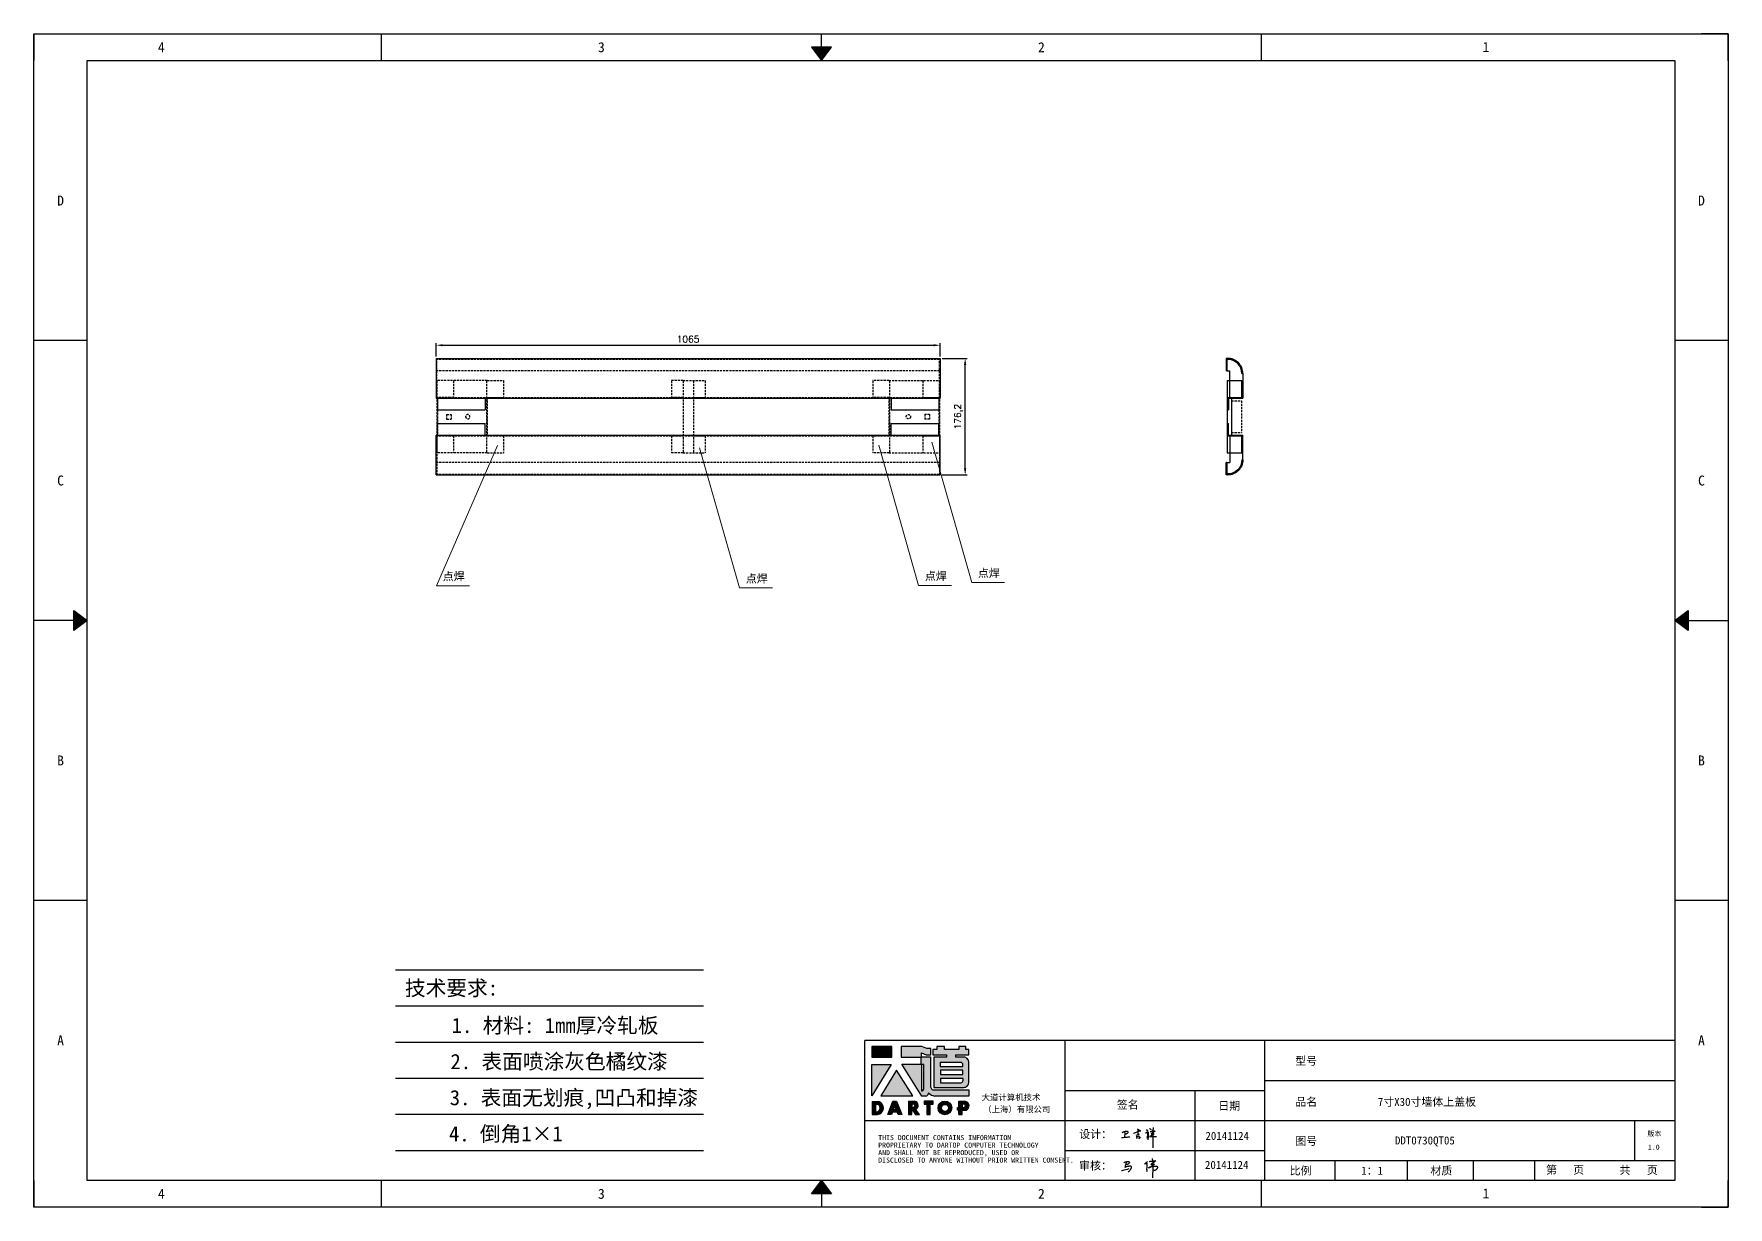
# Model space of a CAD drawing. Header units: millimetres. Extents: x 25928 to 50356, y -44172 to 20163.
# Drawn here: x 27536 to 30095, y -32331 to -30558 of the extents above; entities that cross this region are included whole.
import ezdxf
from ezdxf.enums import TextEntityAlignment as Align

# ---------------------------------------------------------------- set-up
doc = ezdxf.new("R2010")
doc.units = ezdxf.units.MM
doc.linetypes.add('DOT', pattern=[0.25, 0, -0.25])
doc.linetypes.add('HIDDEN2', pattern=[4.7625, 3.175, -1.5875])
for name, color, linetype in [('4', 7, 'Continuous'), ('hidden', 3, 'HIDDEN2'), ('print', 30, 'Continuous')]:
    doc.layers.add(name, color=color, linetype=linetype)
doc.layers.add('dim', color=2, linetype='Continuous', lineweight=9)
doc.styles.add('Dartop', font='')
doc.styles.add('HZ', font='')
doc.styles.add('hzHT', font='simhei.ttf')
doc.styles.get("Standard").update_dxf_attribs({"font": 'txt', "bigfont": 'gbcbig.shx'})
doc.styles.get('Dartop').set_extended_font_data('FangSong_GB2312')
doc.styles.get('HZ').set_extended_font_data('SimSun')
doc.dimstyles.new('2-small', dxfattribs={"dimtxt": 10, "dimasz": 10, "dimexe": 3, "dimexo": 3, "dimgap": 4, "dimtad": 1, "dimtxsty": 'Standard', "dimcen": 5, "dimadec": 0, "dimazin": 0, "dimtfac": 1, "dimtmove": 0, "dimatfit": 3, "dimfxl": 0, "dimarcsym": 0})

# ---------------------------------------------------------------- blocks, each defined once
blk = doc.blocks.new('*U660')
at = {"color": 254, "linetype": 'Continuous', "extrusion": (0, 0, -1)}
for points in [[(-17, 0.333), (-16.812, 0.25), (-17, 0.5)], [(-17, 0.333), (-17.188, 0.25), (-16.812, 0.25)], [(-17, 0.333), (-17, 0.5), (-17.188, 0.25)]]:
    blk.add_solid(points, dxfattribs=at)
blk = doc.blocks.new('*U659')
at = {"color": 254, "linetype": 'Continuous', "extrusion": (0, 0, -1)}
for points in [[(-33.167, 11), (-33, 11), (-33.25, 11.188)], [(-33.167, 11), (-33.25, 11.188), (-33.25, 10.812)], [(-33.167, 11), (-33.25, 10.812), (-33, 11)]]:
    blk.add_solid(points, dxfattribs=at)
blk = doc.blocks.new('*U661')
at = {"color": 254, "linetype": 'Continuous'}
for points in [[(17, 21.667), (17.188, 21.75), (16.812, 21.75)], [(17, 21.667), (16.812, 21.75), (17, 21.5)], [(17, 21.667), (17, 21.5), (17.188, 21.75)]]:
    blk.add_solid(points, dxfattribs=at)
blk = doc.blocks.new('*U658')
at = {"color": 254, "linetype": 'Continuous', "extrusion": (0, 0, -1)}
for points in [[(-0.833, 11), (-0.75, 10.812), (-0.75, 11.188)], [(-0.833, 11), (-0.75, 11.188), (-1, 11)], [(-0.833, 11), (-1, 11), (-0.75, 10.812)]]:
    blk.add_solid(points, dxfattribs=at)
blk = doc.blocks.new('dadao')
for p, q in [((48, 19.2), (44.9, 10.4)), ((44.9, 10.4), (51.2, 10.4)), ((51.2, 10.4), (48, 19.2))]:
    blk.add_line(p, q)
for points in [[(41.8, 121.6), (41.8, 143.7), (-0.4, 143.7), (-0.4, 121.6), (41.8, 121.6)], [(104.8, 122), (104.8, 130.3), (114.1, 126.3), (124.2, 126.3), (124.2, 139.6), (115.9, 139.6), (105.1, 143.9), (61.5, 143.9)], [(61.7, 144), (61.7, 121.3), (103.9, 121.3)], [(113.4, 38.7), (105.1, 38.7), (63, 106.5), (103.9, 106.5), (103.9, 120.9), (103.9, 121.3)], [(109.7, 53.6), (109.7, 106.2), (104.3, 106.2), (104.3, 50.4), (106.6, 50.4)], [(144.6, 94.4), (144.6, 84.8), (192, 84.8), (192, 94.1), (144.9, 94.1)], [(120.2, 45), (119.5, 45), (119.5, 44.6)], [(0, 28), (0, 0), (11.8, 0)], [(0.1, 28), (14, 28)], [(7.1, 21.8), (7.1, 6.1), (12, 6.1)], [(7.1, 21.8), (11.4, 21.8)], [(76.8, 28.2), (76.8, 0), (84.1, 0), (84.1, 11.1), (91.6, -0.1), (100.3, -0.1), (91.7, 11.1)], [(76.8, 28.2), (90.6, 28.2)], [(84, 22.7), (84, 15.3), (87.2, 15.3)], [(84, 22.7), (87.3, 22.7)], [(183.7, 0), (183.7, 9.6), (180.6, 9.6), (180.6, 14.9), (183.8, 14.9), (183.8, 28.1), (196.1, 28.1), (196.5, 28.1)], [(183.7, 0), (190.9, 0), (190.9, 9.6), (198.8, 9.6)], [(194.9, 22.3), (190.8, 22.3), (190.8, 15), (194.4, 15)]]:
    blk.add_lwpolyline(points)
blk.add_lwpolyline([(137.1, 144.2), (137.1, 137.9), (128.3, 137.9), (128.3, 126.5), (157.3, 126.5), (157.3, 121.5), (130.3, 121.5), (130.3, 57.5), (194.4, 57.5, 0.414214), (204.4, 67.5), (204.4, 111.3, 0.414214), (194.4, 121.3), (177.5, 121.3), (177.5, 126.3), (204.7, 126.3), (204.7, 137.7), (198.2, 137.7), (198.2, 143.9), (183.3, 143.9), (183.3, 138), (153, 138), (153, 144.2), (137.1, 144.2)], format="xyb", close=True)
for points in [[(104.8, 122), (123.4, 122), (123.4, 60, 0.414214), (131.4, 52), (204.8, 52), (204.8, 39.1), (131.7, 39.1)], [(144.3, 110.8), (144.3, 101.8), (192.3, 101.8), (192.3, 105.5, 0.414214), (187.3, 110.5), (144.3, 110.5)], [(144.6, 77), (144.6, 67.5), (187.6, 67.5, 0.414214), (192.6, 72.5), (192.6, 76.4), (144.6, 76.4)]]:
    blk.add_lwpolyline(points, format="xyb")
for points in [[(-0.3, 106.2), (40.4, 106.2), (-0.3, 39.7), (-0.3, 106.2)], [(51.7, 94.1), (18.4, 39.3), (86.2, 39.3)], [(43.8, 28.2), (51.8, 28.2), (62.6, -0.1), (55, -0.1), (53.2, 5), (42.9, 5), (41.1, 0), (33.6, 0)], [(110, 28.1), (110, 21.9), (116, 21.9), (116, -0.1), (123.2, -0.1), (123.2, 22), (129.2, 22), (129.2, 28.1), (110, 28.1)]]:
    blk.add_lwpolyline(points, close=True)
for radius in [14.5, 7.44]:
    blk.add_circle((154.2, 14.2), radius)
for centre, radius, start, end in [((99.2, 60.7), 12.6, 305.6399, 325.969), ((111.6, 46.7), 8.19, 282.9811, 347.6627), ((136, 61.7), 22.9, 226.7358, 259.3209), ((8.5, 13.9), 8.49, 294.2143, 69.7177), ((9.6, 14.2), 14.4, 278.6604, 72.3203), ((86.4, 19), 3.8, 282.527, 76.7196), ((88.6, 19.4), 8.95, 290.6073, 77.2124), ((193.7, 18.7), 3.8, 280.9891, 72.5513), ((195.7, 18.6), 9.51, 288.8959, 85.2442)]:
    blk.add_arc(centre, radius, start, end)
blk = doc.blocks.new('h')
for p, q in [((20768.1, -2360.9), (20773, -2359.1)), ((20769.5, -2366.9), (20769.8, -2370.6)), ((20769.8, -2370.6), (20770.9, -2378)), ((20770.9, -2378), (20771.5, -2370.6)), ((20772.4, -2369.3), (20774.9, -2367.8)), ((20773, -2359.1), (20784.1, -2355.2)), ((20773.3, -2331.8), (20775.3, -2338.7)), ((20789.1, -2340.9), (20773.5, -2331.9)), ((20775.3, -2338.7), (20775.6, -2351.2)), ((20775.6, -2351.2), (20775.5, -2357.3)), ((20782.2, -2369.2), (20780, -2377.1)), ((20780, -2377.1), (20788.3, -2371.3)), ((20780.1, -2366.4), (20780.8, -2366.4)), ((20781.9, -2367.4), (20782.2, -2369.2)), ((20845.7, -2343.5), (20848.4, -2353)), ((20848.9, -2370.3), (20847.9, -2424)), ((20848.4, -2353), (20848.9, -2370.3))]:
    blk.add_line(p, q)
for points in [[(20696.6, -2372.4, 0.002073), (20710.6, -2371.9, 0.016137), (20719.6, -2371.3, 0.008314), (20736.9, -2369.3)], [(20699.1, -2348.2, -0.029745), (20704.6, -2345.4, -0.046842), (20708.4, -2344.2, -0.00919), (20714.3, -2343, -0.018517), (20717.2, -2342.5, -0.037841), (20720.3, -2342.4, -0.039541), (20723.2, -2342.8, -0.149785), (20726, -2344.3, -0.204935), (20726.9, -2346.6, -0.074872), (20726.5, -2348.3, -0.061615), (20725.6, -2350.3, -0.034204), (20723.8, -2352.6, -0.045776), (20722.3, -2354.1, -0.054985), (20720.4, -2355.3, -0.036348), (20717.3, -2356.5, -0.067752), (20715.7, -2356.8, -0.043553), (20713.2, -2356.7)], [(20755, -2351.9, -0.024077), (20759.9, -2350.1, -0.013147), (20768.7, -2346.5, -0.00522), (20775.4, -2344.1, -0.018517), (20777.3, -2343.4, -0.008274), (20786.3, -2341, -0.039541), (20788.3, -2340.8, -0.079216), (20789.4, -2341, -0.204935)], [(20813.5, -2350.1, 0.007348), (20815.9, -2348.7, 0.008421), (20818, -2347.3, 0.009459), (20819.7, -2346.2, -0.016325), (20820.7, -2345.5, -0.173771), (20821.8, -2345.3, -0.085159), (20823.9, -2346, -0.125883), (20826, -2347.9, -0.160659), (20826.6, -2350.1, -0.010447), (20826.5, -2352.3, -0.008247), (20826.2, -2355.1, -0.002698), (20825.3, -2374, 0.001562), (20823.9, -2383.7, 0.016137)], [(20816.8, -2335, -0.053561), (20819.6, -2336.1, -0.075272), (20821.3, -2337.3, -0.005295), (20822.5, -2338.5, -0.009337), (20823.1, -2339.1, -0.026146), (20823.7, -2339.8, -0.016644), (20824.5, -2340.9)], [(20832.1, -2329.2, -0.053561), (20834.9, -2330.3, -0.075272), (20836.7, -2331.5, -0.005295), (20837.8, -2332.6, -0.009337), (20838.5, -2333.3, -0.026146), (20839, -2334, -0.016644), (20839.8, -2335.1)], [(20836, -2343.7, -0.02797), (20842.1, -2342.6, -0.048868), (20845.6, -2342.2, -0.00919), (20851.1, -2341.4, -0.018517), (20853.9, -2341.1, -0.037841), (20856.7, -2341.2, -0.039541), (20859.4, -2341.6, -0.018282), (20840.6, -2354.7, -0.000937)], [(20847.6, -2340.2, 0.021784), (20849.6, -2335.9, 0.028296), (20850.8, -2332.4, 0.008136), (20851.9, -2328.2, 0.028913), (20852.2, -2327, 0.08193), (20852.1, -2325.9, 0.075058), (20851.7, -2324.7, 0.275043)]]:
    blk.add_lwpolyline(points, format="xyb")
for points in [[(20711.3, -2343.5), (20711.3, -2343.5), (20711.5, -2355.8), (20710.7, -2368), (20710.6, -2371.9)], [(20821.5, -2350.6), (20822.4, -2359.2), (20822.2, -2364.9), (20821.7, -2369), (20821.3, -2376.3), (20823.6, -2368.5), (20827.2, -2366.3), (20829.5, -2366.3)], [(20840.6, -2354.7), (20850, -2354.7), (20855, -2354.3), (20845.9, -2361.1), (20840.5, -2364), (20833, -2367.5), (20863.2, -2367.4), (20865.9, -2367.3)]]:
    blk.add_lwpolyline(points)
for centre, radius, start, end in [((20773.7, -2371.2), 2.3, 121.9907, 163.60158), ((20787.5, -2406), 40.3, 100.61827, 108.24823), ((20780.8, -2367.6), 1.15, 9.4675, 90)]:
    blk.add_arc(centre, radius, start, end)
blk = doc.blocks.new('GREGE')
for p, q in [((40239.9, 40526.9), (40239.9, 40501.5)), ((40264.3, 40526.9), (40239.9, 40526.9)), ((40264.3, 40526.9), (40340.8, 40526.9)), ((40265.3, 40526.9), (40265.3, 40417.9)), ((40315.4, 40526.9), (40315.4, 40501.5)), ((40340.8, 40526.9), (40340.8, 40417.9)), ((40264.3, 40501.5), (40239.9, 40501.5)), ((40264.3, 40501.5), (40264.3, 40443.3)), ((40264.3, 40501.5), (40265.3, 40501.5)), ((40315.4, 40501.5), (40340.8, 40501.5)), ((40339.8, 40501.5), (40339.8, 40443.3)), ((40318.8, 40475.9), (40318.8, 40468.9)), ((40325.8, 40475.9), (40318.8, 40475.9)), ((40325.8, 40468.9), (40318.8, 40468.9)), ((40325.8, 40475.9), (40325.8, 40468.9)), ((40239.9, 40443.3), (40239.9, 40417.9)), ((40265.3, 40443.3), (40239.9, 40443.3)), ((40315.4, 40443.3), (40315.4, 40417.9)), ((40315.4, 40443.3), (40340.8, 40443.3)), ((40264.3, 40417.9), (40239.9, 40417.9)), ((40264.3, 40417.9), (40340.8, 40417.9))]:
    blk.add_line(p, q)
blk.add_circle((40293.8, 40472.4), 3.25)
blk = doc.blocks.new('GHRESGSH')
for p, q in [((38696, 39730.8), (38696, 39705.4)), ((38713.5, 39730.8), (38696, 39730.8)), ((38713.5, 39730.8), (38713.5, 39621.8)), ((38713.5, 39730.8), (38747, 39730.8)), ((38729.5, 39730.8), (38729.5, 39621.8)), ((38747, 39730.8), (38747, 39705.4)), ((38713.5, 39705.4), (38696, 39705.4)), ((38729.5, 39705.4), (38747, 39705.4)), ((38696, 39647.2), (38696, 39621.8)), ((38713.5, 39647.2), (38696, 39647.2)), ((38729.5, 39647.2), (38747, 39647.2)), ((38747, 39647.2), (38747, 39621.8)), ((38713.5, 39621.8), (38696, 39621.8)), ((38713.5, 39621.8), (38747, 39621.8))]:
    blk.add_line(p, q)
blk = doc.blocks.new('HTRSHSTR')
for p, q in [((37958.8, 38105.8), (37958.8, 38086.8)), ((37961.3, 38105.8), (37958.8, 38105.8)), ((37959.8, 38086.8), (37958.8, 38086.8)), ((37959.8, 38104.8), (37959.8, 38086.8)), ((37961.3, 38104.8), (37959.8, 38104.8)), ((37961.3, 38104.3), (37959.8, 38104.3)), ((37959.8, 38086.8), (37959.8, 38104.3)), ((37959.8, 38086.8), (37964.8, 38086.8)), ((37964.8, 38046.8), (37964.8, 38086.8)), ((37982.7, 38083), (37983.2, 38083)), ((37984.2, 38083), (37984.2, 38045.8)), ((37961.7, 38046.8), (37961.7, 38045.8)), ((37961.7, 38046.8, -10), (37983.2, 38046.8, -10)), ((37961.7, 38045.8, -10), (37984.2, 38045.8, -10)), ((37961.7, 38045.8, -10), (37961.7, 38027.8, -10)), ((37962.7, 38045.8, -10), (37962.7, 38027.8, -10)), ((37961.7, 38027.8, -10), (37962.7, 38027.8, -10))]:
    blk.add_line(p, q)
for centre, radius, start, end in [((37961.3, 38083), 22.9, 359.9992, 90), ((37961.3, 38083), 21.9, 359.9992, 90), ((37961.4, 38083), 21.3, 0, 90.1614)]:
    blk.add_arc(centre, radius, start, end)
blk = doc.blocks.new('SEHGSEGHS')
for p, q in [((40391.9, 40526.9), (40391.9, 40417.9)), ((40391.9, 40526.9), (40414.2, 40526.9)), ((40413.4, 40526.9), (40413.4, 40501.5)), ((40414.4, 40526.9), (40414.4, 40501.5)), ((40398.2, 40501.5), (40398.2, 40443.3)), ((40398.2, 40501.5), (40414.4, 40501.5)), ((40398.2, 40443.3), (40414.4, 40443.3)), ((40413.4, 40443.3), (40413.4, 40417.9)), ((40414.4, 40443.3), (40414.4, 40417.9)), ((40391.9, 40417.9), (40414.4, 40417.9))]:
    blk.add_line(p, q)
blk = doc.blocks.new('GREGESA')
for p, q in [((38798, 39730.8), (38798, 39705.4)), ((38820.5, 39730.8), (38798.2, 39730.8)), ((38799, 39730.8), (38799, 39705.4)), ((38820.5, 39730.8), (38820.5, 39621.8)), ((38814.2, 39705.4), (38798, 39705.4)), ((38799.2, 39700.3), (38799.2, 39652.3)), ((38814.2, 39700.3), (38799.2, 39700.3)), ((38814.2, 39705.4), (38814.2, 39700.3)), ((38798, 39647.2), (38798, 39621.8)), ((38814.2, 39647.2), (38798, 39647.2)), ((38799, 39647.2), (38799, 39621.8)), ((38814.2, 39652.3), (38799.2, 39652.3)), ((38814.2, 39652.3), (38814.2, 39647.2)), ((38820.5, 39621.8), (38798, 39621.8))]:
    blk.add_line(p, q)
blk = doc.blocks.new('*D670')
at = {"layer": 'Defpoints', "color": 0}
for p in [(28905, -31048.6), (28942.7, -31048.6), (28905, -31224.8)]:
    blk.add_point(p, dxfattribs=at)
at = {"layer": 'dim', "color": 0, "lineweight": -2}
for p, q in [((28908, -31048.6), (28945.7, -31048.6)), ((28942.7, -31214.8), (28942.7, -31058.6)), ((28908, -31224.8), (28945.7, -31224.8))]:
    blk.add_line(p, q, dxfattribs=at)
at = {"layer": 'dim', "color": 0}
for points in [[(28941, -31058.6), (28944.4, -31058.6), (28942.7, -31048.6)], [(28941, -31214.8), (28944.4, -31214.8), (28942.7, -31224.8)]]:
    blk.add_solid(points, dxfattribs=at)
at = {"layer": 'dim', "color": 0, "insert": (28932.9, -31136.7), "char_height": 10, "attachment_point": 5, "rotation": 90}
blk.add_mtext('176,2', dxfattribs=at)
blk = doc.blocks.new('*D671')
at = {"layer": 'Defpoints', "color": 0}
for p in [(28905, -31028.8), (28143.4, -31048.6, 4.6), (28905, -31048.6)]:
    blk.add_point(p, dxfattribs=at)
at = {"layer": 'dim', "color": 0, "lineweight": -2}
for p, q in [((28143.4, -31045.6), (28143.4, -31025.8)), ((28153.4, -31028.8), (28895, -31028.8)), ((28905, -31045.6), (28905, -31025.8))]:
    blk.add_line(p, q, dxfattribs=at)
at = {"layer": 'dim', "color": 0}
for points in [[(28153.4, -31027.2), (28153.4, -31030.5), (28143.4, -31028.8)], [(28895, -31027.2), (28895, -31030.5), (28905, -31028.8)]]:
    blk.add_solid(points, dxfattribs=at)
at = {"layer": 'dim', "color": 0, "insert": (28524.2, -31019.8), "char_height": 10, "attachment_point": 5}
blk.add_mtext('1065', dxfattribs=at)

msp = doc.modelspace()

# ---------------------------------------------------------------- hatches: boundary and pattern name
for points in [[(28831.942, -32088.601), (28801.808, -32088.601), (28801.808, -32104.345), (28831.942, -32104.345)], [(28830.972, -32115.361), (28801.888, -32115.361), (28801.888, -32162.848)], [(28839.034, -32123.979), (28815.259, -32163.164), (28863.671, -32163.164)], [(28894.411, -32171.181), (28880.652, -32171.181), (28880.652, -32175.546), (28884.945, -32175.546), (28884.945, -32191.276), (28890.085, -32191.276), (28890.085, -32175.536), (28894.411, -32175.536)]]:
    msp.add_hatch(color=0).paths.add_polyline_path(points)
h = msp.add_hatch(color=0)
h.paths.add_polyline_path([(28876.976, -32098.17), (28883.627, -32101.043), (28890.818, -32101.043), (28890.818, -32091.526), (28884.886, -32091.526), (28877.156, -32088.474), (28846.182, -32088.474), (28846.182, -32104.569), (28876.319, -32104.569), (28876.319, -32104.894), (28876.319, -32115.181), (28847.094, -32115.181), (28877.154, -32163.557), (28883.107, -32163.557, 0.27937482), (28887.452, -32159.332), (28887.452, -32159.109), (28887.977, -32159.109, 0.14314537), (28896.172, -32163.279), (28948.405, -32163.279), (28948.405, -32154.104), (28895.949, -32154.104, -0.41421356), (28890.236, -32148.391), (28890.236, -32104.06), (28876.976, -32104.06)])
h.paths.add_polyline_path([(28876.623, -32115.387), (28880.453, -32115.387), (28880.453, -32152.934, -0.08893574), (28878.233, -32155.216), (28876.61, -32155.216)], flags=16)
h = msp.add_hatch(color=0)
h.paths.add_polyline_path([(28948.316, -32092.859), (28943.668, -32092.859), (28943.668, -32088.437), (28933.045, -32088.437), (28933.045, -32092.638), (28911.358, -32092.638), (28911.358, -32088.216), (28899.999, -32088.216), (28899.999, -32092.719), (28893.723, -32092.719), (28893.723, -32100.87), (28914.435, -32100.87), (28914.435, -32104.475), (28895.135, -32104.475), (28895.135, -32150.114), (28940.952, -32150.114, 0.41421356), (28948.094, -32142.972), (28948.094, -32111.717, 0.41421356), (28940.952, -32104.575), (28928.84, -32104.575), (28928.84, -32101.038), (28948.316, -32101.038)])
h.paths.add_polyline_path([(28935.892, -32112.312, -0.41421356), (28939.463, -32115.883), (28939.463, -32118.502), (28905.161, -32118.502), (28905.161, -32112.312)], flags=16)
h.paths.add_polyline_path([(28939.241, -32124.029), (28939.241, -32130.661), (28905.383, -32130.661), (28905.383, -32124.029)], flags=16)
h.paths.add_polyline_path([(28939.684, -32136.629), (28939.684, -32139.469, -0.41421356), (28936.113, -32143.04), (28905.383, -32143.04), (28905.383, -32136.629)], flags=16)
h = msp.add_hatch(color=0)
h.paths.add_polyline_path([(28812.08, -32171.253), (28802.102, -32171.253), (28802.102, -32191.216), (28810.505, -32191.216, 0.79301591)])
h.paths.add_polyline_path([(28810.653, -32186.844), (28807.165, -32186.844), (28807.165, -32175.625), (28810.268, -32175.625, -0.67136089)], flags=16)
h = msp.add_hatch(color=0)
h.paths.add_polyline_path([(28839.109, -32171.089), (28833.415, -32171.089), (28826.092, -32191.237), (28831.486, -32191.237), (28832.755, -32187.667), (28840.063, -32187.667), (28841.359, -32191.281), (28846.796, -32191.281)])
h.paths.add_polyline_path([(28838.666, -32183.818), (28834.139, -32183.818), (28836.361, -32177.487)], flags=16)
h = msp.add_hatch(color=0)
h.paths.add_polyline_path([(28866.788, -32171.103), (28856.974, -32171.103), (28856.974, -32191.248), (28862.16, -32191.248), (28862.16, -32183.262), (28867.49, -32191.321), (28873.756, -32191.321), (28867.622, -32183.313, 0.74405494)])
h.paths.add_polyline_path([(28862.113, -32180.28), (28862.113, -32174.99), (28864.431, -32174.99, -0.79680897), (28864.396, -32180.28)], flags=16)
h = msp.add_hatch(color=0)
h.paths.add_polyline_path([(28901.89, -32181.103, 1), (28922.576, -32181.103, 1)])
h.paths.add_polyline_path([(28917.547, -32181.103, -1), (28906.919, -32181.103, -1)], flags=16)
h = msp.add_hatch(color=0)
h.paths.add_polyline_path([(28942.418, -32171.151), (28942.121, -32171.151), (28933.372, -32171.151), (28933.372, -32180.553), (28931.051, -32180.553), (28931.051, -32184.369), (28933.335, -32184.369), (28933.335, -32191.213), (28938.442, -32191.213), (28938.442, -32184.342), (28944.054, -32184.342, 0.81230381)])
h.paths.add_polyline_path([(28938.366, -32180.527), (28938.366, -32175.268), (28941.272, -32175.268, -0.77821343), (28940.976, -32180.527)], flags=16)

# ---------------------------------------------------------------- linework, layer by layer
at = {"color": 0, "linetype": 'DOT'}
for p, q in [((27535.846, -30558.371), (30055.018, -30558.371)), ((27535.846, -32290.757), (27535.846, -30598.659)), ((30095.306, -30598.659), (30095.306, -32290.757)), ((30055.018, -32331.045), (27535.846, -32331.045))]:
    msp.add_line(p, q, dxfattribs=at)
at = {"color": 0}
for p, q in [((27535.846, -30558.371), (27535.846, -30598.659)), ((28060.76, -30598.659), (28060.76, -30558.371)), ((28725.512, -30578.515), (28725.512, -30558.371)), ((29390.265, -30598.659), (29390.265, -30558.371)), ((30095.306, -30558.371), (30055.018, -30558.371)), ((30095.306, -30598.659), (30095.306, -30558.371)), ((27616.422, -32290.757), (27616.422, -30598.659)), ((27616.422, -30598.659), (30014.73, -30598.659)), ((30014.73, -30598.659), (30014.73, -32290.757)), ((27616.422, -31021.684), (27535.846, -31021.684)), ((30095.306, -31021.684), (30014.73, -31021.684)), ((27596.278, -31444.708), (27535.846, -31444.708)), ((30034.874, -31444.708), (30095.306, -31444.708)), ((27616.422, -31867.733), (27535.846, -31867.733)), ((30095.306, -31867.733), (30014.73, -31867.733)), ((30014.73, -32079.245), (28790.981, -32079.245)), ((28790.981, -32290.757), (28790.981, -32079.245)), ((29093.141, -32079.245), (29093.141, -32290.757)), ((29395.301, -32290.757), (29395.301, -32079.245)), ((29395.301, -32139.677), (30014.73, -32139.677)), ((29093.141, -32154.785), (29395.301, -32154.785)), ((29289.545, -32154.785), (29289.545, -32290.757)), ((28790.981, -32200.109), (29093.141, -32200.109)), ((29093.141, -32200.109), (30014.73, -32200.109)), ((29954.298, -32260.541), (29954.298, -32200.109)), ((29093.141, -32245.433), (29395.301, -32245.433)), ((29395.301, -32260.541), (30014.73, -32260.541)), ((29501.609, -32290.757), (29501.609, -32260.541)), ((29611.166, -32290.757), (29611.166, -32260.541)), ((29710.763, -32290.757), (29710.763, -32260.541)), ((29803.218, -32290.757), (29803.218, -32260.541)), ((27535.846, -32290.757), (27535.846, -32331.045)), ((30014.73, -32290.757), (27616.422, -32290.757)), ((28060.76, -32331.045), (28060.76, -32290.757)), ((29390.265, -32331.045), (29390.265, -32290.757)), ((30095.306, -32331.045), (30095.306, -32290.757)), ((28725.512, -32310.901), (28725.512, -32331.045)), ((30055.018, -32331.045), (30095.306, -32331.045))]:
    msp.add_line(p, q, dxfattribs=at)
for p, q in [((28143.364, -31048.631, 4.558), (28143.364, -31108.631, -7.405)), ((28143.364, -31048.631), (28904.964, -31048.631)), ((28904.964, -31048.631), (28904.964, -31108.631, -11.927)), ((28143.364, -31108.631), (28904.964, -31108.631)), ((28145.364, -31108.631, -22.718), (28145.364, -31126.631, -22.718)), ((28217.364, -31108.631, -22.718), (28217.364, -31126.631, -22.718)), ((28830.964, -31108.631), (28830.964, -31126.631)), ((28902.964, -31108.631), (28902.964, -31126.631)), ((28145.364, -31126.631), (28217.364, -31126.631)), ((28145.364, -31146.831), (28217.364, -31146.831)), ((28145.364, -31164.831, -22.718), (28145.364, -31146.831, -22.718)), ((28217.364, -31164.831, -22.718), (28217.364, -31146.831, -22.718)), ((28830.964, -31126.631), (28902.964, -31126.631)), ((28830.964, -31146.831), (28902.964, -31146.831)), ((28830.964, -31164.831), (28830.964, -31146.831)), ((28902.964, -31164.831), (28902.964, -31146.831)), ((28143.364, -31224.831, 4.558), (28143.364, -31164.831, -7.405)), ((28143.364, -31164.831), (28904.964, -31164.831)), ((28904.964, -31224.831), (28904.964, -31164.831, -11.927)), ((28143.364, -31224.831), (28904.964, -31224.831)), ((29222.906, -32270.091), (29219.937, -32271.698)), ((29225.042, -32268.95), (29222.906, -32270.091)), ((29223.028, -32266.547), (29226.803, -32266.547)), ((29228.817, -32266.364), (29225.042, -32268.95)), ((29225.178, -32257.587), (29226.046, -32264.829)), ((29226.186, -32270.175), (29225.866, -32286.815)), ((29226.046, -32264.829), (29226.186, -32270.175)), ((29226.803, -32266.547), (29228.817, -32266.364))]:
    msp.add_line(p, q)
for points in [[(28725.512, -30598.659), (28740.62, -30578.515), (28710.404, -30578.515), (28725.512, -30598.659)], [(27616.422, -31444.708), (27596.278, -31459.816), (27596.278, -31429.6), (27616.422, -31444.708)], [(30014.73, -31444.708), (30034.874, -31429.6), (30034.874, -31459.816), (30014.73, -31444.708)], [(28725.512, -32290.757), (28740.62, -32310.901), (28710.404, -32310.901), (28725.512, -32290.757)]]:
    msp.add_lwpolyline(points, close=True, dxfattribs=at)
for points in [[(29182.204, -32263.935, -0.02974503), (29183.931, -32263.069, -0.04684215), (29185.101, -32262.693, -0.00919025), (29186.925, -32262.324, -0.01851715), (29187.84, -32262.191, -0.03784064), (29188.784, -32262.162, -0.03954126), (29189.681, -32262.273, -0.14978519), (29190.558, -32262.752, -0.20493524), (29190.826, -32263.445, -0.07487171), (29190.724, -32263.993, -0.06161465), (29190.426, -32264.599, -0.0342039), (29189.886, -32265.312, -0.04577587), (29189.402, -32265.774, -0.05498501), (29188.817, -32266.142, -0.03634791), (29187.848, -32266.527, -0.06775206), (29187.362, -32266.611, -0.04355337), (29186.599, -32266.572)], [(29219.937, -32271.698, -0.02974503), (29222.632, -32270.348, -0.04684215), (29224.456, -32269.761, -0.00919025), (29227.303, -32269.186, -0.01851715), (29228.73, -32268.979, -0.03784064), (29230.203, -32268.933, -0.03954126), (29231.602, -32269.106, -0.14978519), (29232.969, -32269.853, -0.20493524), (29233.388, -32270.935, -0.07487171), (29233.229, -32271.789, -0.06161465), (29232.764, -32272.734, -0.0342039), (29231.921, -32273.847, -0.04577587), (29231.166, -32274.568, -0.05498501), (29230.254, -32275.141, -0.03634791), (29228.742, -32275.743, -0.06775206), (29227.985, -32275.873, -0.04355337), (29226.794, -32275.812)], [(29221.175, -32262.093, -0.02797026), (29223.616, -32261.642, -0.04886788), (29225.03, -32261.491, -0.00919025), (29227.255, -32261.162, -0.01851715), (29228.367, -32261.06, -0.03784064), (29229.508, -32261.084, -0.03954126), (29230.583, -32261.275, -0.01828189), (29223.028, -32266.547, -0.0009369)]]:
    msp.add_lwpolyline(points, format="xyb")
msp.add_lwpolyline([(29186.011, -32262.5), (29186.011, -32262.5), (29185.434, -32266.04), (29184.483, -32269.369), (29183.862, -32271.411)])
for centre, radius, start, end in [((29037.383, -31699.653), 593.276, 283.91895, 284.971512), ((29193.619, -32288.3), 19.504, 113.202449, 120.017497), ((29189.041, -32277.621), 7.885, 102.47486, 113.202449), ((29200.467, -32329.265), 60.779, 100.36867, 102.47486), ((29192.224, -32284.213), 14.979, 96.125337, 100.36867), ((29157.915, -32246.498), 44.385, 316.919563, 320.58866), ((29191.426, -32276.776), 7.499, 87.457037, 96.125337), ((29191.454, -32276.147), 6.87, 78.399567, 87.457037), ((29183.066, -32268.059), 11.285, 324.094808, 331.378357), ((29192.424, -32271.421), 2.045, 44.324655, 78.399567), ((29191.825, -32272.487), 1.508, 319.573073, 337.48549), ((29187.672, -32269.169), 6.777, 324.910666, 333.348429), ((29190.968, -32270.4), 3.301, 326.76781, 340.871018), ((29193.075, -32270.785), 1.134, 357.998393, 44.324655), ((29191.967, -32270.746), 2.243, 340.871018, 357.998393), ((29199.048, -32239.969), 29.831, 299.265464, 300.9495), ((29266.63, -32490.018), 230.333, 102.46592, 103.2053), ((29109.665, -32154.678), 152.514, 313.366132, 315.296084), ((29216.932, -32266.089), 0.975, 52.375745, 91.291159), ((28359.14, -32238.422), 858.927, 357.565664, 358.057278), ((29216.598, -32265.937), 1.118, 357.196828, 33.705179), ((29191.442, -32264.291), 26.332, 352.912546, 354.802684), ((29201.32, -32265.189), 16.413, 354.802684, 357.196828), ((29177.785, -32269.556), 6.385, 281.076982, 291.212632), ((29187.771, -32272.545), 5.03, 283.816254, 294.030509), ((29188.845, -32275.034), 2.32, 294.836428, 309.901134), ((29698.631, -32347.612), 486.8, 171.410173, 171.768083)]:
    msp.add_arc(centre, radius, start, end)
at = {"layer": 'Defpoints'}
for p, q in [((28082.31, -31972.41), (28547.348, -31972.41)), ((28082.31, -32027.01), (28547.348, -32027.01)), ((28082.31, -32027.01), (28547.348, -32027.01)), ((28082.31, -32081.61), (28547.348, -32081.61)), ((28082.31, -32136.21), (28547.348, -32136.21)), ((28082.31, -32190.81), (28547.348, -32190.81)), ((28082.31, -32245.41), (28547.348, -32245.41))]:
    msp.add_line(p, q, dxfattribs=at)
at = {"layer": 'dim'}
for p, q in [((28236.152, -31180.229), (28144.065, -31392.176, -65.061)), ((28541.412, -31183.582), (28601.825, -31395.53, -65.061)), ((28812.061, -31179.647), (28872.474, -31391.595, -65.061)), ((28892.144, -31175.237), (28952.557, -31387.185, -65.061)), ((28144.065, -31392.176, -65.061), (28193.698, -31392.176, -65.061)), ((28601.825, -31395.53, -65.061), (28651.458, -31395.53, -65.061)), ((28872.474, -31391.595, -65.061), (28922.107, -31391.595, -65.061)), ((28952.557, -31387.185, -65.061), (29002.19, -31387.185, -65.061))]:
    msp.add_line(p, q, dxfattribs=at)
at = {"layer": 'hidden'}
for p, q in [((28143.364, -31049.631), (28904.964, -31049.631)), ((28144.364, -31108.631, -22.718), (28144.364, -31049.631, -22.718)), ((28903.964, -31067.631, 10.047), (28144.364, -31067.631, 10.047)), ((28903.964, -31108.631, -22.718), (28903.964, -31049.631, -22.718)), ((28904.964, -31050.191, -22.718), (28903.964, -31050.191, -22.718)), ((28143.364, -31107.631), (28904.964, -31107.631)), ((28143.364, -31165.831), (28904.964, -31165.831)), ((28144.364, -31164.831, -22.718), (28144.364, -31223.831, -22.718)), ((28903.964, -31164.831, -22.718), (28903.964, -31223.831, -22.718)), ((28143.364, -31223.831), (28904.964, -31223.831)), ((28903.964, -31205.831, 10.047), (28144.364, -31205.831, 10.047)), ((28904.964, -31223.27, -22.718), (28903.964, -31223.27, -22.718))]:
    msp.add_line(p, q, dxfattribs=at)
at = {"layer": 'print'}
msp.add_lwpolyline([(27535.846, -30558.371), (30095.306, -30558.371), (30095.306, -32331.045), (27535.846, -32331.045)], close=True, dxfattribs=at)

# ---------------------------------------------------------------- block references
at = {"color": 0, "linetype": 'Continuous', "xscale": 80.57610619627711, "yscale": 80.57610619627711, "zscale": 80.57610619627711}
for name, p in [('*U661', (27355.719, -32331.045)), ('*U658', (27535.846, -32331.045)), ('*U659', (27355.719, -32331.045)), ('*U660', (27355.719, -32331.045))]:
    msp.add_blockref(name, p, dxfattribs=at)
for name, p in [('HTRSHSTR', (-8622.005, -69154.453)), ('SEHGSEGHS', (-11053.267, -71609.174, -10.047))]:
    msp.add_blockref(name, p)
at = {"xscale": -1, "rotation": 180}
msp.add_blockref('HTRSHSTR', (-8622.005, 6880.992), dxfattribs=at)
at = {"color": 0}
for name, p, xscale, yscale, zscale in [('dadao', (28802.102, -32191.216), 0.7141973048657924, 0.7141973048657924, 0.7141973048657924), ('h', (22765.321, -31490.51), 0.3098964079397265, 0.3098964079397265, 0.3098964079397265)]:
    msp.add_blockref(name, p, dxfattribs=dict(at, xscale=xscale, yscale=yscale, zscale=zscale))
at = {"layer": 'hidden', "xscale": -1}
for name, p in [('GREGE', (68485.139, -71609.174)), ('GREGESA', (68159.144, -70813.016, -10.047))]:
    msp.add_blockref(name, p, dxfattribs=at)
at = {"layer": 'hidden'}
for name, p in [('GHRESGSH', (-10196.971, -70813.016)), ('GREGE', (-11436.812, -71609.174))]:
    msp.add_blockref(name, p, dxfattribs=at)

# ---------------------------------------------------------------- texts
at = {"color": 0}
for s, height, style, p in [('4', 15.108, 'Dartop', (27728.383, -30578.515)), ('3', 15.108, 'Dartop', (28393.136, -30578.515)), ('2', 15.108, 'Dartop', (29057.889, -30578.515)), ('1', 15.108, 'Dartop', (29729.528, -30578.036)), ('D', 15.108, 'Dartop', (27576.134, -30810.171)), ('D', 15.108, 'Dartop', (30055.018, -30810.171)), ('C', 15.108, 'Dartop', (27576.134, -31233.196)), ('C', 15.108, 'Dartop', (30055.018, -31233.196)), ('点焊', 12.0864, 'hzHT', (28170.056, -31378.105, -65.061)), ('点焊', 12.0864, 'hzHT', (28627.816, -31381.459, -65.061)), ('点焊', 12.0864, 'hzHT', (28898.465, -31377.524, -65.061)), ('点焊', 12.0864, 'hzHT', (28978.548, -31373.114, -65.061)), ('B', 15.108, 'Dartop', (27576.134, -31656.22)), ('B', 15.108, 'Dartop', (30055.018, -31656.22)), ('A', 15.108, 'Dartop', (27576.134, -32079.245)), ('A', 15.108, 'Dartop', (30055.018, -32079.245)), ('型号', 12.0864, 'hzHT', (29458.008, -32109.989)), ('签名', 12.0864, 'hzHT', (29188.304, -32176.463)), ('日期', 12.0864, 'hzHT', (29341.666, -32177.951)), ('品名', 12.0864, 'hzHT', (29458.008, -32172.035)), ('7寸X30寸墙体上盖板', 12.08642, 'hzHT', (29640.309, -32172.006)), ('20141124', 12.0864, 'hzHT', (29338.564, -32223.39)), ('版本', 7.554, 'hzHT', (29983.932, -32220.163)), ('图号', 12.0864, 'hzHT', (29458.008, -32231.112)), ('DDT0730QT05', 12.08642, 'hzHT', (29637.242, -32230.324)), ('1.0', 7.554, 'Dartop', (29983.023, -32240.352)), ('20141124', 12.0864, 'hzHT', (29337.844, -32267.245)), ('比例', 12.0864, 'hzHT', (29449.581, -32275.964)), ('1：1', 12.0864, 'hzHT', (29557.462, -32275.964)), ('材质', 12.0864, 'hzHT', (29662.08, -32275.964)), ('第   页', 12.0864, 'hzHT', (29849.048, -32274.71)), ('共   页', 12.0864, 'hzHT', (29960.072, -32275.15)), ('4', 15.108, 'Dartop', (27728.383, -32310.901)), ('3', 15.108, 'Dartop', (28393.136, -32310.901)), ('2', 15.108, 'Dartop', (29057.889, -32310.901)), ('1', 15.108, 'Dartop', (29729.528, -32310.422))]:
    msp.add_text(s, height=height, dxfattribs=dict(at, style=style)).set_placement(p, align=Align.MIDDLE_CENTER)
at = {"style": 'HZ'}
for s, p in [('技术要求:', (28166.765, -31999.966)), ('1. 材料: 1mm厚冷轧板', (28323.242, -32056.452)), ('    2. 表面喷涂灰色橘纹漆    ', (28329.307, -32111.052)), ('3. 表面无划痕,凹凸和掉漆', (28351.692, -32165.652)), ('4. 倒角1×1         ', (28318.947, -32220.252))]:
    msp.add_text(s, height=22.932, dxfattribs=at).set_placement(p, align=Align.MIDDLE_CENTER)
at = {"color": 0, "style": 'hzHT'}
for s, height, p in [('THIS DOCUMENT CONTAINS INFORMATION', 7.55401, (28811.375, -32229.796)), ('设计：', 12.0864, (29115.086, -32226.82)), ('AND SHALL NOT BE REPRODUCED, USED OR', 7.55401, (28811.375, -32252.458)), ('PROPRIETARY TO DARTOP COMPUTER TECHNOLOGY', 7.55401, (28811.375, -32241.127)), ('DISCLOSED TO ANYONE WITHOUT PRIOR WRITTEN CONSENT.', 7.55401, (28811.375, -32263.789)), ('审核：', 12.0864, (29114.906, -32274.414))]:
    msp.add_text(s, height=height, dxfattribs=at).set_placement(p)
at = {"layer": '4', "color": 0, "style": 'hzHT'}
for s, p in [('大道计算机技术', (28967.612, -32169.796)), ('（上海）有限公司', (28969.893, -32187.863))]:
    msp.add_text(s, height=9.0648, dxfattribs=at).set_placement(p)

# ---------------------------------------------------------------- dimensions: what is measured, and where the dimension line sits
at = {"layer": 'dim'}
dim = msp.add_linear_dim(base=(28904.964, -31028.849), p1=(28143.364, -31048.631, 4.558), p2=(28904.964, -31048.631), text='1065', dimstyle='2-small', override={"dimpost": '\\X'}, dxfattribs=at)
dim.commit()
dim.dimension.update_dxf_attribs({"geometry": '*D671', "text_midpoint": (28524.164, -31019.849)})
dim = msp.add_linear_dim(base=(28942.693, -31048.631), p1=(28904.964, -31224.831), p2=(28904.964, -31048.631), angle=90, dimstyle='2-small', override={"dimpost": '\\X'}, dxfattribs=at)
dim.commit()
dim.dimension.update_dxf_attribs({"geometry": '*D670', "text_midpoint": (28932.86, -31136.731)})

doc.saveas('drawing.dxf')
